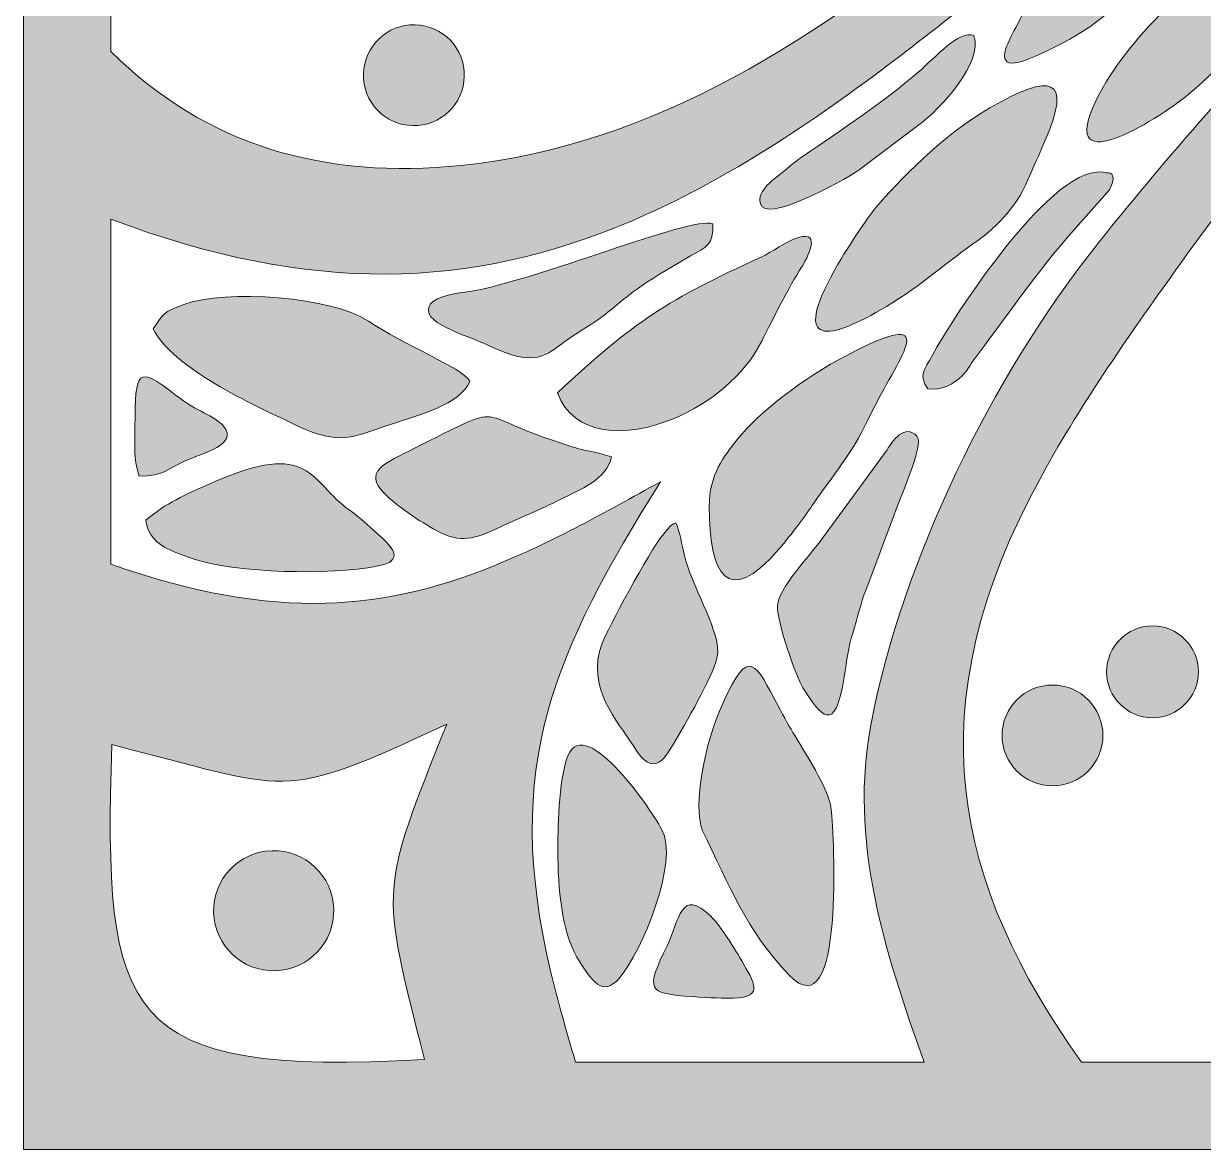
# Model space of a CAD drawing. Header units: inches. Extents: x -238 to 833, y -118 to 959.
# Drawn here: x -237.9 to -3.5, y -118.2 to 105.5 of the extents above; entities that cross this region are included whole.
import ezdxf

# ---------------------------------------------------------------- set-up
doc = ezdxf.new("R2010")
doc.units = ezdxf.units.IN
doc.header["$MEASUREMENT"] = 0
doc.layers.add('图层 1', color=7, linetype='Continuous')

# ---------------------------------------------------------------- blocks, each defined once
blk = doc.blocks.new('block 2')
at = {"layer": '图层 1', "true_color": 0xffffff}
h = blk.add_hatch(color=7, dxfattribs=at)
h.dxf.hatch_style = 2
edge = h.paths.add_edge_path()
edge.add_spline(control_points=[(660.08, -42.03), (660.08, -42.03), (653.3, -30.76), (653.3, -30.76), (650.3, -25.77), (648.43, -22.52), (641.36, -25.44), (637.95, -26.85), (637.53, -30.17), (638.96, -34.49), (640.91, -40.38), (646.3, -48.15), (652.26, -55.47), (659.67, -64.58), (690.49, -94.38), (704.52, -100.83), (704.52, -100.83), (481.15, -100.83), (481.15, -100.83), (495.19, -94.38), (526.02, -64.57), (533.42, -55.47), (539.37, -48.15), (544.77, -40.38), (546.72, -34.49), (548.14, -30.17), (547.72, -26.85), (544.31, -25.44), (537.23, -22.52), (535.37, -25.77), (532.38, -30.76), (532.38, -30.76), (525.6, -42.03), (525.6, -42.03), (510.05, -66.17), (462.04, -94.36), (427.89, -100.83), (427.89, -100.83), (143.85, -100.83), (143.85, -100.83), (140.49, -98), (137.51, -93.76), (134.93, -91.03), (131.31, -87.19), (127.53, -80.21), (125.5, -74.45), (119.68, -57.92), (117.01, -30.05), (110.16, -8.5), (110.16, -8.5), (104.66, 8.79), (104.66, 8.79), (97.19, 27.05), (89.68, 48.01), (80.55, 65.37), (75.18, 75.58), (68.83, 85.87), (61.48, 96.04), (57.72, 101.02), (54.56, 106.44), (49.98, 110.62), (47.22, 113.13), (42.36, 111.55), (41.97, 108.57), (41.43, 104.53), (48.86, 104.34), (52.61, 93.44), (54.43, 88.18), (52.48, 87.14), (51.66, 83.24), (54.43, 78.46), (63.24, 78.79), (67.02, 72.15), (71.78, 63.8), (66.67, 57.37), (68.32, 50.11), (70.63, 49.02), (73.8, 48.18), (76.05, 46.62), (83, 41.81), (86.43, 32.62), (84.28, 24.29), (83.62, 21.75), (80.97, 18.55), (82.65, 15.83), (83.36, 14.67), (87.9, 13.15), (89.56, 11.99), (93.58, 9.18), (97.55, 3.29), (97.79, -1.81), (98.03, -7), (92.23, -15.42), (95.91, -19.03), (99.57, -22.64), (105.57, -22.71), (107.81, -29.24), (112.6, -43.16), (103.47, -49.92), (105.15, -54.48), (107.05, -59.62), (117.62, -63.54), (117.25, -75.42), (117.08, -80.82), (112.94, -87.77), (110.1, -90.44), (105.08, -95.18), (95.93, -96.6), (94.74, -91.09), (93.79, -86.71), (94.56, -85.72), (90.38, -84.06), (87.29, -82.83), (84.29, -83.07), (81.4, -84.37), (72.33, -88.44), (84.2, -95.15), (69.55, -94.71), (64.1, -94.55), (56.93, -90.75), (54.64, -87.5), (43.64, -71.93), (59.36, -63.49), (61.58, -58.41), (58.95, -52.07), (53.9, -52.76), (52.25, -43.39), (51.01, -36.38), (57.84, -28.42), (57.34, -25.92), (56.35, -20.85), (48.69, -22.32), (46.39, -12.41), (44.42, -3.95), (50.76, -0.68), (50.89, 6.79), (47.02, 8.99), (45.9, 9.36), (42.82, 12.82), (37.14, 19.19), (34.94, 21.67), (39.69, 33.27), (41.77, 38.35), (37.46, 38.92), (34.17, 40.45), (30.12, 42.32), (29.75, 44.09), (27.56, 47.98), (24.21, 53.92), (26.18, 53.16), (25.26, 59.92), (24.83, 63.11), (20, 64.48), (17.53, 66.28), (14.84, 68.22), (12.99, 70.56), (10.84, 72.73), (9.23, 71.95), (5.02, 68.5), (4.3, 67.41), (2.1, 64.06), (4.76, 61.92), (6.35, 60.19), (8.23, 58.14), (9.22, 55.99), (11.1, 53.65), (11.1, 53.65), (30.45, 16.33), (30.45, 16.33), (37.27, -7.43), (45.17, -38.69), (40.65, -62.87), (39.99, -66.45), (37.94, -71.04), (35.12, -75.83), (29.33, -85.67), (20.23, -96.36), (13.05, -100.83), (13.05, -100.83), (-27.7, -100.83), (-27.7, -100.83), (-52.83, -65.55), (-61.27, -30.69), (-35.47, 15.95), (-27.39, 30.56), (-17.75, 44.29), (-8.01, 57.86), (10.67, 83.89), (26.11, 101.02), (49.08, 122.91), (74.95, 147.55), (88.9, 161.59), (121.35, 178.56), (126.08, 181.03), (130.96, 183.41), (136.02, 185.17), (176.62, 199.26), (231.34, 189.76), (244.57, 142.78), (244.57, 142.78), (253.61, 172.41), (253.61, 172.41), (253.61, 172.41), (50.17, 379.46), (50.17, 379.46), (50.17, 379.46), (21.26, 367.17), (21.26, 367.17), (79.85, 355.84), (80.3, 293.19), (60.29, 249.38), (55.46, 238.82), (49.49, 228.71), (42.58, 219.39), (19.37, 188.03), (-18.61, 153.99), (-48.35, 128.87), (-79.35, 102.69), (-112.81, 81.21), (-151.04, 77.32), (-177.93, 74.58), (-201.44, 81.03), (-220.6, 99.97), (-220.6, 99.97), (-220.6, 144.9), (-220.6, 144.9), (-215.19, 151.25), (-206.05, 158.35), (-197.57, 163.07), (-192.72, 165.77), (-188.09, 167.69), (-184.49, 168.28), (-160.21, 172.21), (-129.14, 163.57), (-105.55, 156.19), (-105.55, 156.19), (-68.72, 135.94), (-68.72, 135.94), (-66.41, 134.01), (-64.28, 132.98), (-62.28, 131.04), (-60.59, 129.41), (-58.53, 126.7), (-55.11, 128.82), (-54.01, 129.51), (-50.46, 133.64), (-49.64, 135.22), (-51.75, 137.43), (-54.05, 139.33), (-55.93, 142.06), (-57.67, 144.58), (-58.92, 149.44), (-62.1, 149.94), (-68.84, 151.03), (-68.11, 149.04), (-73.98, 152.53), (-77.82, 154.82), (-79.58, 155.22), (-81.36, 159.33), (-82.79, 162.64), (-83.27, 166.97), (-88.4, 165.02), (-100.11, 160.55), (-102.54, 162.81), (-108.77, 168.63), (-112.16, 171.79), (-112.49, 172.92), (-114.6, 176.84), (-122.07, 176.9), (-125.49, 170.63), (-133.91, 172.82), (-143.75, 175.35), (-142.11, 182.96), (-147.15, 184.08), (-149.64, 184.63), (-157.76, 178), (-164.74, 179.41), (-174.07, 181.29), (-173.25, 186.31), (-179.53, 189.1), (-184.65, 187), (-193.47, 171.48), (-208.77, 182.85), (-211.96, 185.21), (-215.6, 192.47), (-215.64, 197.92), (-215.72, 212.58), (-209.3, 200.55), (-205.01, 209.53), (-203.64, 212.39), (-203.31, 215.38), (-204.48, 218.5), (-206.05, 222.71), (-207.04, 221.98), (-211.41, 223.03), (-216.89, 224.34), (-215.25, 233.46), (-210.39, 238.37), (-207.65, 241.15), (-200.61, 245.12), (-195.2, 245.15), (-183.33, 245.24), (-179.65, 234.58), (-174.56, 232.56), (-170.03, 230.76), (-163.06, 239.73), (-149.26, 234.61), (-142.78, 232.21), (-142.87, 226.21), (-139.35, 222.46), (-135.83, 218.7), (-127.27, 224.3), (-122.07, 223.93), (-116.98, 223.58), (-111.19, 219.46), (-108.48, 215.38), (-107.36, 213.69), (-105.95, 209.11), (-104.81, 208.37), (-102.13, 206.63), (-98.86, 209.21), (-96.31, 209.8), (-87.93, 211.76), (-78.83, 208.1), (-74.18, 201.04), (-72.68, 198.77), (-71.91, 195.56), (-70.89, 193.22), (-63.67, 191.41), (-57.1, 196.36), (-48.87, 191.41), (-42.33, 187.47), (-42.87, 178.67), (-38.16, 175.79), (-34.23, 176.51), (-33.15, 178.43), (-27.94, 176.49), (-17.13, 172.48), (-17.12, 165.05), (-13.07, 165.49), (-10.07, 165.81), (-8.39, 170.63), (-10.83, 173.44), (-14.89, 178.12), (-20.24, 181.42), (-25.13, 185.29), (-35.12, 192.88), (-45.25, 199.48), (-55.33, 205.09), (-72.47, 214.64), (-93.24, 222.65), (-111.31, 230.55), (-111.31, 230.55), (-128.47, 236.46), (-128.47, 236.46), (-149.86, 243.83), (-177.65, 247.16), (-194.03, 253.37), (-199.75, 255.54), (-206.63, 259.49), (-210.38, 263.2), (-213.26, 266.05), (-217.89, 269.42), (-220.6, 273.18), (-220.6, 273.18), (-220.6, 479.37), (-220.6, 479.37), (-220.6, 479.37), (-220.6, 479.37), (-220.6, 479.37), (-220.6, 479.37), (-220.6, 554.53), (-220.6, 554.53), (-214.12, 588.68), (-185.93, 636.69), (-161.79, 652.24), (-161.79, 652.24), (-150.52, 659.01), (-150.52, 659.01), (-145.53, 662.01), (-142.27, 663.87), (-145.2, 670.95), (-146.61, 674.36), (-149.93, 674.78), (-154.24, 673.36), (-160.14, 671.41), (-167.91, 666.01), (-175.23, 660.06), (-184.33, 652.65), (-214.15, 621.82), (-220.6, 607.79), (-220.6, 607.79), (-220.6, 831.16), (-220.6, 831.16), (-214.15, 817.12), (-184.33, 786.3), (-175.23, 778.89), (-167.91, 772.94), (-160.14, 767.54), (-154.24, 765.59), (-149.93, 764.16), (-146.61, 764.59), (-145.2, 768), (-142.27, 775.07), (-145.53, 776.93), (-150.52, 779.94), (-150.52, 779.94), (-161.79, 786.71), (-161.79, 786.71), (-185.93, 802.25), (-214.12, 850.27), (-220.6, 884.42), (-220.6, 884.42), (-220.6, 959.17), (-220.6, 959.17), (-220.6, 959.17), (-237.94, 959.17), (-237.94, 959.17), (-237.94, 959.17), (-237.94, 957.37), (-237.94, 957.37), (-237.94, 957.37), (-237.94, 957.37), (-237.94, 957.37), (-237.94, 957.37), (-237.94, -109.51), (-237.94, -109.51), (-237.94, -109.51), (-237.94, -118.19), (-237.94, -118.19), (-237.94, -118.19), (-229.27, -118.18), (-229.27, -118.18), (-229.27, -118.18), (832.94, -118.18), (832.94, -118.18), (832.94, -118.18), (832.94, -100.83), (832.94, -100.83), (832.94, -100.83), (757.78, -100.83), (757.78, -100.83), (723.63, -94.36), (675.62, -66.17), (660.08, -42.03)], knot_values=[0, 0, 0, 0, 1, 1, 1, 2, 2, 2, 3, 3, 3, 4, 4, 4, 5, 5, 5, 6, 6, 6, 7, 7, 7, 8, 8, 8, 9, 9, 9, 10, 10, 10, 11, 11, 11, 12, 12, 12, 13, 13, 13, 14, 14, 14, 15, 15, 15, 16, 16, 16, 17, 17, 17, 18, 18, 18, 19, 19, 19, 20, 20, 20, 21, 21, 21, 22, 22, 22, 23, 23, 23, 24, 24, 24, 25, 25, 25, 26, 26, 26, 27, 27, 27, 28, 28, 28, 29, 29, 29, 30, 30, 30, 31, 31, 31, 32, 32, 32, 33, 33, 33, 34, 34, 34, 35, 35, 35, 36, 36, 36, 37, 37, 37, 38, 38, 38, 39, 39, 39, 40, 40, 40, 41, 41, 41, 42, 42, 42, 43, 43, 43, 44, 44, 44, 45, 45, 45, 46, 46, 46, 47, 47, 47, 48, 48, 48, 49, 49, 49, 50, 50, 50, 51, 51, 51, 52, 52, 52, 53, 53, 53, 54, 54, 54, 55, 55, 55, 56, 56, 56, 57, 57, 57, 58, 58, 58, 59, 59, 59, 60, 60, 60, 61, 61, 61, 62, 62, 62, 63, 63, 63, 64, 64, 64, 65, 65, 65, 66, 66, 66, 67, 67, 67, 68, 68, 68, 69, 69, 69, 70, 70, 70, 71, 71, 71, 72, 72, 72, 73, 73, 73, 74, 74, 74, 75, 75, 75, 76, 76, 76, 77, 77, 77, 78, 78, 78, 79, 79, 79, 80, 80, 80, 81, 81, 81, 82, 82, 82, 83, 83, 83, 84, 84, 84, 85, 85, 85, 86, 86, 86, 87, 87, 87, 88, 88, 88, 89, 89, 89, 90, 90, 90, 91, 91, 91, 92, 92, 92, 93, 93, 93, 94, 94, 94, 95, 95, 95, 96, 96, 96, 97, 97, 97, 98, 98, 98, 99, 99, 99, 100, 100, 100, 101, 101, 101, 102, 102, 102, 103, 103, 103, 104, 104, 104, 105, 105, 105, 106, 106, 106, 107, 107, 107, 108, 108, 108, 109, 109, 109, 110, 110, 110, 111, 111, 111, 112, 112, 112, 113, 113, 113, 114, 114, 114, 115, 115, 115, 116, 116, 116, 117, 117, 117, 118, 118, 118, 119, 119, 119, 120, 120, 120, 121, 121, 121, 122, 122, 122, 123, 123, 123, 124, 124, 124, 125, 125, 125, 126, 126, 126, 127, 127, 127, 128, 128, 128, 129, 129, 129, 130, 130, 130, 131, 131, 131, 132, 132, 132, 133, 133, 133, 134, 134, 134, 135, 135, 135, 136, 136, 136, 137, 137, 137, 138, 138, 138, 139, 139, 139, 140, 140, 140, 141, 141, 141, 142, 142, 142, 143, 143, 143, 144, 144, 144, 145, 145, 145, 146, 146, 146, 147, 147, 147, 148, 148, 148, 148], degree=3, periodic=1)
edge = h.paths.add_edge_path()
edge.add_spline(control_points=[(-158.26, -100.33), (-218.91, -103.66), (-222.02, -92.2), (-220.43, -37.76), (-184.78, -46.66), (-187.58, -49.55), (-153.84, -33.68), (-167.17, -67.26), (-167.15, -65.38), (-158.26, -100.33)], knot_values=[0, 0, 0, 0, 1, 1, 1, 2, 2, 2, 3, 3, 3, 3], degree=3, periodic=1)
edge = h.paths.add_edge_path()
edge.add_spline(control_points=[(-128.26, -100.83), (-130.14, -94.39), (-131.8, -88.57), (-133.13, -83.01), (-143.03, -41.74), (-132.31, -19.2), (-111.37, 14.49), (-122.64, 8.15), (-132.73, 2.67), (-142.6, -1.46), (-165.76, -11.18), (-187.66, -13.46), (-220.59, -1.91), (-220.59, -1.91), (-220.59, 66.68), (-220.59, 66.68), (-180.81, 51.56), (-148.89, 52.84), (-117.46, 66.15), (-101.07, 73.09), (-84.82, 83.3), (-67.64, 96.16), (-54.21, 106.22), (-41.1, 116.74), (-28.61, 127.96), (1.87, 155.32), (37.36, 186.9), (59.55, 221.55), (81.53, 255.87), (86.58, 283.71), (80.15, 324.17), (80.15, 324.17), (196.5, 200.95), (196.5, 200.95), (155.96, 200.95), (138.93, 204.2), (102.6, 182.77), (95.26, 178.46), (88.17, 173.7), (81.23, 168.79), (55.59, 150.66), (24.3, 117.95), (2.86, 93.98), (-6.73, 83.28), (-16.09, 72.37), (-25, 61.11), (-45.54, 35.18), (-63.2, -0.98), (-69.45, -33.2), (-74.03, -56.84), (-66.78, -79.01), (-58.96, -100.83), (-58.96, -100.83), (-128.26, -100.83), (-128.26, -100.83)], knot_values=[0, 0, 0, 0, 1, 1, 1, 2, 2, 2, 3, 3, 3, 4, 4, 4, 5, 5, 5, 6, 6, 6, 7, 7, 7, 8, 8, 8, 9, 9, 9, 10, 10, 10, 11, 11, 11, 12, 12, 12, 13, 13, 13, 14, 14, 14, 15, 15, 15, 16, 16, 16, 17, 17, 17, 18, 18, 18, 18], degree=3, periodic=1)
h = blk.add_hatch(color=7, dxfattribs=at)
h.dxf.hatch_style = 2
edge = h.paths.add_edge_path()
edge.add_spline(control_points=[(-25.83, 105.02), (-19.26, 110.21), (-17.94, 110.45), (-11.85, 116.51), (-5.28, 123.05), (-1.79, 132.17), (2.22, 140.36), (2.87, 141.68), (3.39, 142.84), (3.8, 143.83), (8.94, 156.51), (-3.83, 145.44), (-9.41, 140.14), (-22.07, 129.46), (-32.15, 121.87), (-39.62, 106.94), (-41.59, 103), (-43.97, 99.42), (-42.53, 97.95), (-40.66, 96.07), (-27.44, 103.75), (-25.83, 105.02)], knot_values=[0, 0, 0, 0, 1, 1, 1, 2, 2, 2, 3, 3, 3, 4, 4, 4, 5, 5, 5, 6, 6, 6, 7, 7, 7, 7], degree=3, periodic=1)
h = blk.add_hatch(color=7, dxfattribs=at)
h.dxf.hatch_style = 2
edge = h.paths.add_edge_path()
edge.add_spline(control_points=[(10.05, 124.4), (-3.92, 116.78), (-18.1, 102.87), (-23.98, 91.83), (-34.04, 72.95), (-12.73, 86.27), (-6.46, 91.42), (1.6, 98.05), (7.71, 106.76), (14.59, 114.99), (28.62, 128.85), (30.92, 135.79), (10.05, 124.4)], knot_values=[0, 0, 0, 0, 1, 1, 1, 2, 2, 2, 3, 3, 3, 4, 4, 4, 4], degree=3, periodic=1)
h = blk.add_hatch(color=7, dxfattribs=at)
h.dxf.hatch_style = 2
edge = h.paths.add_edge_path()
edge.add_spline(control_points=[(-170.4, 95.5), (-170.52, 89.96), (-166.14, 85.37), (-160.6, 85.24), (-155.06, 85.12), (-150.47, 89.51), (-150.35, 95.05), (-150.23, 100.58), (-154.61, 105.16), (-160.15, 105.29), (-165.68, 105.42), (-170.27, 101.03), (-170.4, 95.5)], knot_values=[0, 0, 0, 0, 1, 1, 1, 2, 2, 2, 3, 3, 3, 4, 4, 4, 4], degree=3, periodic=1)
h = blk.add_hatch(color=7, dxfattribs=at)
h.dxf.hatch_style = 2
edge = h.paths.add_edge_path()
edge.add_spline(control_points=[(-71.33, 76.87), (-71.33, 76.87), (-60, 85.38), (-60, 85.38), (-55.73, 88.55), (-47.12, 97.86), (-49.08, 103.15), (-52.13, 104.21), (-56.48, 99.01), (-60.22, 95.79), (-66.78, 90.12), (-75.67, 84.24), (-82.81, 79.29), (-84.66, 78.15), (-86.67, 76.24), (-88.23, 75.08), (-89.39, 74.22), (-92.91, 71.3), (-91.15, 69.14), (-88.93, 66.43), (-73.46, 75.15), (-71.33, 76.87)], knot_values=[0, 0, 0, 0, 1, 1, 1, 2, 2, 2, 3, 3, 3, 4, 4, 4, 5, 5, 5, 6, 6, 6, 7, 7, 7, 7], degree=3, periodic=1)
h = blk.add_hatch(color=7, dxfattribs=at)
h.dxf.hatch_style = 2
edge = h.paths.add_edge_path()
edge.add_spline(control_points=[(-68.54, 68.99), (-69.45, 67.91), (-73.58, 62.21), (-76.76, 56.52), (-85.42, 41.06), (-77.99, 42.42), (-66.46, 49.31), (-59.52, 53.46), (-53.08, 59.15), (-49.33, 61.68), (-45.16, 64.5), (-40.77, 68.7), (-38.35, 74.45), (-37.33, 76.88), (-36.18, 79.38), (-35.08, 81.87), (-29.32, 94.97), (-33.68, 95.85), (-45.94, 88.77), (-55.12, 83.48), (-64.47, 73.83), (-68.54, 68.99)], knot_values=[0, 0, 0, 0, 1, 1, 1, 2, 2, 2, 3, 3, 3, 4, 4, 4, 5, 5, 5, 6, 6, 6, 7, 7, 7, 7], degree=3, periodic=1)
h = blk.add_hatch(color=7, dxfattribs=at)
h.dxf.hatch_style = 2
edge = h.paths.add_edge_path()
edge.add_spline(control_points=[(-22.7, 75.85), (-32.96, 78.93), (-53.57, 46.5), (-57.32, 39.64), (-58.98, 36.62), (-60.07, 35.69), (-58.24, 32.91), (-55.48, 32.58), (-53.02, 33.93), (-51.46, 35.48), (-50.27, 36.67), (-50.19, 37.06), (-49.3, 38.41), (-42.91, 46.87), (-36.34, 56.48), (-29.33, 64.33), (-29.33, 64.33), (-22.15, 72.51), (-22.15, 72.51), (-20.2, 76.22), (-22.7, 75.85), (-22.7, 75.85)], knot_values=[0, 0, 0, 0, 1, 1, 1, 2, 2, 2, 3, 3, 3, 4, 4, 4, 5, 5, 5, 6, 6, 6, 7, 7, 7, 7], degree=3, periodic=1)
h = blk.add_hatch(color=7, dxfattribs=at)
h.dxf.hatch_style = 2
edge = h.paths.add_edge_path()
edge.add_spline(control_points=[(-145.41, 41.5), (-136.1, 37.09), (-134.01, 39.65), (-130.32, 42.4), (-128.52, 43.74), (-125.79, 45.25), (-123.81, 46.66), (-119.65, 49.6), (-118.53, 51.43), (-111.75, 55.57), (-111.75, 55.57), (-105.39, 59.39), (-105.39, 59.39), (-102.26, 61.07), (-100.75, 61.59), (-100.99, 65.75), (-105.24, 67.31), (-136.7, 54.21), (-149.35, 52.29), (-151.46, 51.97), (-155.95, 51.46), (-157.07, 49.8), (-159.56, 46.11), (-150.22, 43.79), (-145.41, 41.5)], knot_values=[0, 0, 0, 0, 1, 1, 1, 2, 2, 2, 3, 3, 3, 4, 4, 4, 5, 5, 5, 6, 6, 6, 7, 7, 7, 8, 8, 8, 8], degree=3, periodic=1)
h = blk.add_hatch(color=7, dxfattribs=at)
h.dxf.hatch_style = 2
edge = h.paths.add_edge_path()
edge.add_spline(control_points=[(-91.24, 42.4), (-88.95, 46.94), (-85.85, 53.21), (-83.31, 57.13), (-82.29, 58.72), (-79.19, 64.46), (-83.94, 63), (-86.51, 62.22), (-89.11, 60.15), (-91.49, 59.07), (-109.81, 50.68), (-116.45, 46.5), (-131.86, 32.13), (-128.68, 23.59), (-118.37, 22.99), (-108.66, 27.06), (-101.49, 30.06), (-94.64, 35.61), (-91.24, 42.4)], knot_values=[0, 0, 0, 0, 1, 1, 1, 2, 2, 2, 3, 3, 3, 4, 4, 4, 5, 5, 5, 6, 6, 6, 6], degree=3, periodic=1)
h = blk.add_hatch(color=7, dxfattribs=at)
h.dxf.hatch_style = 2
edge = h.paths.add_edge_path()
edge.add_spline(control_points=[(-183.43, 25.55), (-175.17, 21.64), (-172.69, 23.31), (-164.84, 25.94), (-159.4, 27.76), (-151.23, 29.67), (-149.23, 34.49), (-150.93, 37.16), (-162.48, 41.71), (-169.41, 46.41), (-176.52, 51.23), (-197.76, 52.77), (-206.12, 49.69), (-210.34, 48.13), (-210.02, 48.01), (-212.2, 44.86), (-208.22, 37.04), (-192.96, 30.06), (-183.43, 25.55)], knot_values=[0, 0, 0, 0, 1, 1, 1, 2, 2, 2, 3, 3, 3, 4, 4, 4, 5, 5, 5, 6, 6, 6, 6], degree=3, periodic=1)
h = blk.add_hatch(color=7, dxfattribs=at)
h.dxf.hatch_style = 2
edge = h.paths.add_edge_path()
edge.add_spline(control_points=[(-74.36, 39.59), (-82.9, 35.13), (-91.78, 28.29), (-96.08, 22.91), (-98.73, 19.59), (-101.68, 15.93), (-101.68, 9.56), (-101.68, -3.6), (-98.18, -11.02), (-87.85, 1.05), (-85.16, 4.2), (-82.71, 7.59), (-81.22, 9.74), (-75.24, 18.37), (-73.73, 19.26), (-68.93, 29.14), (-63.92, 39.46), (-54.91, 49.72), (-74.36, 39.59)], knot_values=[0, 0, 0, 0, 1, 1, 1, 2, 2, 2, 3, 3, 3, 4, 4, 4, 5, 5, 5, 6, 6, 6, 6], degree=3, periodic=1)
h = blk.add_hatch(color=7, dxfattribs=at)
h.dxf.hatch_style = 2
edge = h.paths.add_edge_path()
edge.add_spline(control_points=[(-202.44, 19.96), (-196.22, 22.25), (-195.47, 24.88), (-202.1, 28.2), (-203.6, 28.93), (-205.49, 29.96), (-207.8, 31.78), (-215.35, 37.72), (-215.8, 36.66), (-215.8, 25.42), (-215.8, 20.82), (-216.16, 19.69), (-215, 15.62), (-210.09, 15.62), (-209.53, 16.96), (-206.11, 18.48), (-204.88, 19.03), (-203.67, 19.52), (-202.44, 19.96)], knot_values=[0, 0, 0, 0, 1, 1, 1, 2, 2, 2, 3, 3, 3, 4, 4, 4, 5, 5, 5, 6, 6, 6, 6], degree=3, periodic=1)
h = blk.add_hatch(color=7, dxfattribs=at)
h.dxf.hatch_style = 2
edge = h.paths.add_edge_path()
edge.add_spline(control_points=[(-160.11, 21.2), (-166.42, 18.04), (-170.44, 16.56), (-166.24, 12.16), (-163.94, 9.75), (-158.87, 6.41), (-156.01, 4.83), (-151.08, 2.08), (-148.21, 3.15), (-143.23, 5.48), (-139.2, 7.36), (-135.27, 8.93), (-131.19, 10.99), (-127.56, 12.81), (-121.92, 14.98), (-121.11, 19.46), (-129.31, 21.74), (-123.88, 19.6), (-134.66, 23.37), (-148.09, 28.05), (-142.39, 30.08), (-160.11, 21.2)], knot_values=[0, 0, 0, 0, 1, 1, 1, 2, 2, 2, 3, 3, 3, 4, 4, 4, 5, 5, 5, 6, 6, 6, 7, 7, 7, 7], degree=3, periodic=1)
h = blk.add_hatch(color=7, dxfattribs=at)
h.dxf.hatch_style = 2
edge = h.paths.add_edge_path()
edge.add_spline(control_points=[(-64.86, 8.13), (-64.13, 10.3), (-58.87, 21.89), (-60.34, 23.49), (-62.8, 26.18), (-65.38, 22.56), (-66.28, 20.85), (-66.28, 20.85), (-79.15, 3.24), (-79.15, 3.24), (-81.57, -0.07), (-88.12, -6.9), (-88.14, -10.24), (-88.16, -13.55), (-84.38, -24.41), (-83.07, -26.44), (-79.46, -32.07), (-76.71, -35.97), (-74.84, -24.37), (-74.25, -20.73), (-74.15, -18.68), (-73.09, -15.41), (-72.27, -12.87), (-71.54, -9.42), (-70.57, -7.14), (-70.57, -7.14), (-64.86, 8.13), (-64.86, 8.13)], knot_values=[0, 0, 0, 0, 1, 1, 1, 2, 2, 2, 3, 3, 3, 4, 4, 4, 5, 5, 5, 6, 6, 6, 7, 7, 7, 8, 8, 8, 9, 9, 9, 9], degree=3, periodic=1)
h = blk.add_hatch(color=7, dxfattribs=at)
h.dxf.hatch_style = 2
edge = h.paths.add_edge_path()
edge.add_spline(control_points=[(-167.52, 4.09), (-169.75, 6.01), (-170.69, 7.09), (-173.05, 8.75), (-181.33, 14.56), (-180.52, 23.13), (-200.64, 14.18), (-206.02, 11.78), (-209.59, 10.32), (-213.64, 6.82), (-212.99, 2.41), (-209.84, 1.29), (-205.89, -0.27), (-197.8, -3.47), (-180.46, -4.14), (-169.52, -2.61), (-163.32, -1.75), (-162.56, -0.18), (-167.52, 4.09)], knot_values=[0, 0, 0, 0, 1, 1, 1, 2, 2, 2, 3, 3, 3, 4, 4, 4, 5, 5, 5, 6, 6, 6, 6], degree=3, periodic=1)
h = blk.add_hatch(color=7, dxfattribs=at)
h.dxf.hatch_style = 2
edge = h.paths.add_edge_path()
edge.add_spline(control_points=[(-107.92, -36.15), (-104.53, -30.37), (-99.95, -22.04), (-99.95, -19.32), (-99.95, -14.43), (-105.29, -5.84), (-106.6, -0.16), (-107.12, 2.11), (-107.5, 4.31), (-108.28, 6.33), (-109.74, 5.62), (-109.3, 5.75), (-110.97, 3.81), (-113.5, 0.86), (-122, -15.07), (-122.96, -17.6), (-126.34, -26.55), (-119.8, -33.05), (-116.75, -38.03), (-112.52, -44.91), (-110.4, -40.38), (-107.92, -36.15)], knot_values=[0, 0, 0, 0, 1, 1, 1, 2, 2, 2, 3, 3, 3, 4, 4, 4, 5, 5, 5, 6, 6, 6, 7, 7, 7, 7], degree=3, periodic=1)
h = blk.add_hatch(color=7, dxfattribs=at)
h.dxf.hatch_style = 2
edge = h.paths.add_edge_path()
edge.add_spline(control_points=[(-22.7, -23.29), (-22.7, -28.32), (-18.6, -32.42), (-13.58, -32.42), (-8.55, -32.42), (-4.45, -28.32), (-4.45, -23.29), (-4.45, -18.27), (-8.55, -14.17), (-13.58, -14.17), (-18.6, -14.17), (-22.7, -18.27), (-22.7, -23.29)], knot_values=[0, 0, 0, 0, 1, 1, 1, 2, 2, 2, 3, 3, 3, 4, 4, 4, 4], degree=3, periodic=1)
h = blk.add_hatch(color=7, dxfattribs=at)
h.dxf.hatch_style = 2
edge = h.paths.add_edge_path()
edge.add_spline(control_points=[(-84.67, -35.97), (-85.63, -34.42), (-86.78, -32.27), (-87.96, -30.07), (-92.45, -21.73), (-93.73, -17.79), (-99, -29.57), (-102.6, -37.64), (-105, -49.65), (-103, -54.87), (-97.62, -65.83), (-94.36, -74.64), (-85.79, -83.55), (-74.7, -95.05), (-76.91, -55.64), (-77.42, -50.66), (-77.67, -48.21), (-79.12, -44.92), (-84.67, -35.97)], knot_values=[0, 0, 0, 0, 1, 1, 1, 2, 2, 2, 3, 3, 3, 4, 4, 4, 5, 5, 5, 6, 6, 6, 6], degree=3, periodic=1)
h = blk.add_hatch(color=7, dxfattribs=at)
h.dxf.hatch_style = 2
edge = h.paths.add_edge_path()
edge.add_spline(control_points=[(-43.48, -35.94), (-43.48, -41.46), (-38.98, -45.96), (-33.45, -45.96), (-27.93, -45.96), (-23.43, -41.46), (-23.43, -35.94), (-23.43, -30.42), (-27.93, -25.91), (-33.45, -25.91), (-38.98, -25.91), (-43.48, -30.42), (-43.48, -35.94)], knot_values=[0, 0, 0, 0, 1, 1, 1, 2, 2, 2, 3, 3, 3, 4, 4, 4, 4], degree=3, periodic=1)
h = blk.add_hatch(color=7, dxfattribs=at)
h.dxf.hatch_style = 2
edge = h.paths.add_edge_path()
edge.add_spline(control_points=[(-111.14, -54.53), (-113.57, -50.15), (-127.05, -30.5), (-130.09, -40.84), (-131.83, -46.78), (-131.77, -56.29), (-131.74, -60.14), (-131.69, -68), (-130.59, -76.05), (-127.4, -80.93), (-125.2, -84.3), (-122.93, -88.26), (-119.42, -84.04), (-115.15, -78.91), (-107.53, -61.03), (-111.14, -54.53)], knot_values=[0, 0, 0, 0, 1, 1, 1, 2, 2, 2, 3, 3, 3, 4, 4, 4, 5, 5, 5, 5], degree=3, periodic=1)
h = blk.add_hatch(color=7, dxfattribs=at)
h.dxf.hatch_style = 2
edge = h.paths.add_edge_path()
edge.add_spline(control_points=[(-188.57, -58.83), (-195.16, -59.02), (-200.35, -64.52), (-200.17, -71.1), (-199.98, -77.7), (-194.48, -82.89), (-187.89, -82.7), (-181.3, -82.51), (-176.11, -77.01), (-176.29, -70.42), (-176.48, -63.83), (-181.98, -58.64), (-188.57, -58.83)], knot_values=[0, 0, 0, 0, 1, 1, 1, 2, 2, 2, 3, 3, 3, 4, 4, 4, 4], degree=3, periodic=1)
h = blk.add_hatch(color=7, dxfattribs=at)
h.dxf.hatch_style = 2
edge = h.paths.add_edge_path()
edge.add_spline(control_points=[(-101.32, -71.88), (-107.42, -66.02), (-107.62, -72.68), (-109.99, -77.61), (-114.32, -86.62), (-114.15, -87.19), (-104.94, -87.84), (-101.73, -88.07), (-98.37, -88.2), (-96.87, -88.15), (-90.57, -87.92), (-92.86, -84.88), (-95.14, -80.85), (-97.2, -77.25), (-100.03, -73.13), (-101.32, -71.88)], knot_values=[0, 0, 0, 0, 1, 1, 1, 2, 2, 2, 3, 3, 3, 4, 4, 4, 5, 5, 5, 5], degree=3, periodic=1)
at = {"layer": '图层 1', "lineweight": 0}
for points, knots in [([(660.08, -42.03), (660.08, -42.03), (653.3, -30.76), (653.3, -30.76), (650.3, -25.77), (648.43, -22.52), (641.36, -25.44), (637.95, -26.85), (637.53, -30.17), (638.96, -34.49), (640.91, -40.38), (646.3, -48.15), (652.26, -55.47), (659.67, -64.58), (690.49, -94.38), (704.52, -100.83), (704.52, -100.83), (481.15, -100.83), (481.15, -100.83), (495.19, -94.38), (526.02, -64.57), (533.42, -55.47), (539.37, -48.15), (544.77, -40.38), (546.72, -34.49), (548.14, -30.17), (547.72, -26.85), (544.31, -25.44), (537.23, -22.52), (535.37, -25.77), (532.38, -30.76), (532.38, -30.76), (525.6, -42.03), (525.6, -42.03), (510.05, -66.17), (462.04, -94.36), (427.89, -100.83), (427.89, -100.83), (143.85, -100.83), (143.85, -100.83), (140.49, -98), (137.51, -93.76), (134.93, -91.03), (131.31, -87.19), (127.53, -80.21), (125.5, -74.45), (119.68, -57.92), (117.01, -30.05), (110.16, -8.5), (110.16, -8.5), (104.66, 8.79), (104.66, 8.79), (97.19, 27.05), (89.68, 48.01), (80.55, 65.37), (75.18, 75.58), (68.83, 85.87), (61.48, 96.04), (57.72, 101.02), (54.56, 106.44), (49.98, 110.62), (47.22, 113.13), (42.36, 111.55), (41.97, 108.57), (41.43, 104.53), (48.86, 104.34), (52.61, 93.44), (54.43, 88.18), (52.48, 87.14), (51.66, 83.24), (54.43, 78.46), (63.24, 78.79), (67.02, 72.15), (71.78, 63.8), (66.67, 57.37), (68.32, 50.11), (70.63, 49.02), (73.8, 48.18), (76.05, 46.62), (83, 41.81), (86.43, 32.62), (84.28, 24.29), (83.62, 21.75), (80.97, 18.55), (82.65, 15.83), (83.36, 14.67), (87.9, 13.15), (89.56, 11.99), (93.58, 9.18), (97.55, 3.29), (97.79, -1.81), (98.03, -7), (92.23, -15.42), (95.91, -19.03), (99.57, -22.64), (105.57, -22.71), (107.81, -29.24), (112.6, -43.16), (103.47, -49.92), (105.15, -54.48), (107.05, -59.62), (117.62, -63.54), (117.25, -75.42), (117.08, -80.82), (112.94, -87.77), (110.1, -90.44), (105.08, -95.18), (95.93, -96.6), (94.74, -91.09), (93.79, -86.71), (94.56, -85.72), (90.38, -84.06), (87.29, -82.83), (84.29, -83.07), (81.4, -84.37), (72.33, -88.44), (84.2, -95.15), (69.55, -94.71), (64.1, -94.55), (56.93, -90.75), (54.64, -87.5), (43.64, -71.93), (59.36, -63.49), (61.58, -58.41), (58.95, -52.07), (53.9, -52.76), (52.25, -43.39), (51.01, -36.38), (57.84, -28.42), (57.34, -25.92), (56.35, -20.85), (48.69, -22.32), (46.39, -12.41), (44.42, -3.95), (50.76, -0.68), (50.89, 6.79), (47.02, 8.99), (45.9, 9.36), (42.82, 12.82), (37.14, 19.19), (34.94, 21.67), (39.69, 33.27), (41.77, 38.35), (37.46, 38.92), (34.17, 40.45), (30.12, 42.32), (29.75, 44.09), (27.56, 47.98), (24.21, 53.92), (26.18, 53.16), (25.26, 59.92), (24.83, 63.11), (20, 64.48), (17.53, 66.28), (14.84, 68.22), (12.99, 70.56), (10.84, 72.73), (9.23, 71.95), (5.02, 68.5), (4.3, 67.41), (2.1, 64.06), (4.76, 61.92), (6.35, 60.19), (8.23, 58.14), (9.22, 55.99), (11.1, 53.65), (11.1, 53.65), (30.45, 16.33), (30.45, 16.33), (37.27, -7.43), (45.17, -38.69), (40.65, -62.87), (39.99, -66.45), (37.94, -71.04), (35.12, -75.83), (29.33, -85.67), (20.23, -96.36), (13.05, -100.83), (13.05, -100.83), (-27.7, -100.83), (-27.7, -100.83), (-52.83, -65.55), (-61.27, -30.69), (-35.47, 15.95), (-27.39, 30.56), (-17.75, 44.29), (-8.01, 57.86), (10.67, 83.89), (26.11, 101.02), (49.08, 122.91), (74.95, 147.55), (88.9, 161.59), (121.35, 178.56), (126.08, 181.03), (130.96, 183.41), (136.02, 185.17), (176.62, 199.26), (231.34, 189.76), (244.57, 142.78), (244.57, 142.78), (253.61, 172.41), (253.61, 172.41), (253.61, 172.41), (50.17, 379.46), (50.17, 379.46), (50.17, 379.46), (21.26, 367.17), (21.26, 367.17), (79.85, 355.84), (80.3, 293.19), (60.29, 249.38), (55.46, 238.82), (49.49, 228.71), (42.58, 219.39), (19.37, 188.03), (-18.61, 153.99), (-48.35, 128.87), (-79.35, 102.69), (-112.81, 81.21), (-151.04, 77.32), (-177.93, 74.58), (-201.44, 81.03), (-220.6, 99.97), (-220.6, 99.97), (-220.6, 144.9), (-220.6, 144.9), (-215.19, 151.25), (-206.05, 158.35), (-197.57, 163.07), (-192.72, 165.77), (-188.09, 167.69), (-184.49, 168.28), (-160.21, 172.21), (-129.14, 163.57), (-105.55, 156.19), (-105.55, 156.19), (-68.72, 135.94), (-68.72, 135.94), (-66.41, 134.01), (-64.28, 132.98), (-62.28, 131.04), (-60.59, 129.41), (-58.53, 126.7), (-55.11, 128.82), (-54.01, 129.51), (-50.46, 133.64), (-49.64, 135.22), (-51.75, 137.43), (-54.05, 139.33), (-55.93, 142.06), (-57.67, 144.58), (-58.92, 149.44), (-62.1, 149.94), (-68.84, 151.03), (-68.11, 149.04), (-73.98, 152.53), (-77.82, 154.82), (-79.58, 155.22), (-81.36, 159.33), (-82.79, 162.64), (-83.27, 166.97), (-88.4, 165.02), (-100.11, 160.55), (-102.54, 162.81), (-108.77, 168.63), (-112.16, 171.79), (-112.49, 172.92), (-114.6, 176.84), (-122.07, 176.9), (-125.49, 170.63), (-133.91, 172.82), (-143.75, 175.35), (-142.11, 182.96), (-147.15, 184.08), (-149.64, 184.63), (-157.76, 178), (-164.74, 179.41), (-174.07, 181.29), (-173.25, 186.31), (-179.53, 189.1), (-184.65, 187), (-193.47, 171.48), (-208.77, 182.85), (-211.96, 185.21), (-215.6, 192.47), (-215.64, 197.92), (-215.72, 212.58), (-209.3, 200.55), (-205.01, 209.53), (-203.64, 212.39), (-203.31, 215.38), (-204.48, 218.5), (-206.05, 222.71), (-207.04, 221.98), (-211.41, 223.03), (-216.89, 224.34), (-215.25, 233.46), (-210.39, 238.37), (-207.65, 241.15), (-200.61, 245.12), (-195.2, 245.15), (-183.33, 245.24), (-179.65, 234.58), (-174.56, 232.56), (-170.03, 230.76), (-163.06, 239.73), (-149.26, 234.61), (-142.78, 232.21), (-142.87, 226.21), (-139.35, 222.46), (-135.83, 218.7), (-127.27, 224.3), (-122.07, 223.93), (-116.98, 223.58), (-111.19, 219.46), (-108.48, 215.38), (-107.36, 213.69), (-105.95, 209.11), (-104.81, 208.37), (-102.13, 206.63), (-98.86, 209.21), (-96.31, 209.8), (-87.93, 211.76), (-78.83, 208.1), (-74.18, 201.04), (-72.68, 198.77), (-71.91, 195.56), (-70.89, 193.22), (-63.67, 191.41), (-57.1, 196.36), (-48.87, 191.41), (-42.33, 187.47), (-42.87, 178.67), (-38.16, 175.79), (-34.23, 176.51), (-33.15, 178.43), (-27.94, 176.49), (-17.13, 172.48), (-17.12, 165.05), (-13.07, 165.49), (-10.07, 165.81), (-8.39, 170.63), (-10.83, 173.44), (-14.89, 178.12), (-20.24, 181.42), (-25.13, 185.29), (-35.12, 192.88), (-45.25, 199.48), (-55.33, 205.09), (-72.47, 214.64), (-93.24, 222.65), (-111.31, 230.55), (-111.31, 230.55), (-128.47, 236.46), (-128.47, 236.46), (-149.86, 243.83), (-177.65, 247.16), (-194.03, 253.37), (-199.75, 255.54), (-206.63, 259.49), (-210.38, 263.2), (-213.26, 266.05), (-217.89, 269.42), (-220.6, 273.18), (-220.6, 273.18), (-220.6, 479.37), (-220.6, 479.37), (-220.6, 479.37), (-220.6, 479.37), (-220.6, 479.37), (-220.6, 479.37), (-220.6, 554.53), (-220.6, 554.53), (-214.12, 588.68), (-185.93, 636.69), (-161.79, 652.24), (-161.79, 652.24), (-150.52, 659.01), (-150.52, 659.01), (-145.53, 662.01), (-142.27, 663.87), (-145.2, 670.95), (-146.61, 674.36), (-149.93, 674.78), (-154.24, 673.36), (-160.14, 671.41), (-167.91, 666.01), (-175.23, 660.06), (-184.33, 652.65), (-214.15, 621.82), (-220.6, 607.79), (-220.6, 607.79), (-220.6, 831.16), (-220.6, 831.16), (-214.15, 817.12), (-184.33, 786.3), (-175.23, 778.89), (-167.91, 772.94), (-160.14, 767.54), (-154.24, 765.59), (-149.93, 764.16), (-146.61, 764.59), (-145.2, 768), (-142.27, 775.07), (-145.53, 776.93), (-150.52, 779.94), (-150.52, 779.94), (-161.79, 786.71), (-161.79, 786.71), (-185.93, 802.25), (-214.12, 850.27), (-220.6, 884.42), (-220.6, 884.42), (-220.6, 959.17), (-220.6, 959.17), (-220.6, 959.17), (-237.94, 959.17), (-237.94, 959.17), (-237.94, 959.17), (-237.94, 957.37), (-237.94, 957.37), (-237.94, 957.37), (-237.94, 957.37), (-237.94, 957.37), (-237.94, 957.37), (-237.94, -109.51), (-237.94, -109.51), (-237.94, -109.51), (-237.94, -118.19), (-237.94, -118.19), (-237.94, -118.19), (-229.27, -118.18), (-229.27, -118.18), (-229.27, -118.18), (832.94, -118.18), (832.94, -118.18), (832.94, -118.18), (832.94, -100.83), (832.94, -100.83), (832.94, -100.83), (757.78, -100.83), (757.78, -100.83), (723.63, -94.36), (675.62, -66.17), (660.08, -42.03)], [0, 0, 0, 0, 1, 1, 1, 2, 2, 2, 3, 3, 3, 4, 4, 4, 5, 5, 5, 6, 6, 6, 7, 7, 7, 8, 8, 8, 9, 9, 9, 10, 10, 10, 11, 11, 11, 12, 12, 12, 13, 13, 13, 14, 14, 14, 15, 15, 15, 16, 16, 16, 17, 17, 17, 18, 18, 18, 19, 19, 19, 20, 20, 20, 21, 21, 21, 22, 22, 22, 23, 23, 23, 24, 24, 24, 25, 25, 25, 26, 26, 26, 27, 27, 27, 28, 28, 28, 29, 29, 29, 30, 30, 30, 31, 31, 31, 32, 32, 32, 33, 33, 33, 34, 34, 34, 35, 35, 35, 36, 36, 36, 37, 37, 37, 38, 38, 38, 39, 39, 39, 40, 40, 40, 41, 41, 41, 42, 42, 42, 43, 43, 43, 44, 44, 44, 45, 45, 45, 46, 46, 46, 47, 47, 47, 48, 48, 48, 49, 49, 49, 50, 50, 50, 51, 51, 51, 52, 52, 52, 53, 53, 53, 54, 54, 54, 55, 55, 55, 56, 56, 56, 57, 57, 57, 58, 58, 58, 59, 59, 59, 60, 60, 60, 61, 61, 61, 62, 62, 62, 63, 63, 63, 64, 64, 64, 65, 65, 65, 66, 66, 66, 67, 67, 67, 68, 68, 68, 69, 69, 69, 70, 70, 70, 71, 71, 71, 72, 72, 72, 73, 73, 73, 74, 74, 74, 75, 75, 75, 76, 76, 76, 77, 77, 77, 78, 78, 78, 79, 79, 79, 80, 80, 80, 81, 81, 81, 82, 82, 82, 83, 83, 83, 84, 84, 84, 85, 85, 85, 86, 86, 86, 87, 87, 87, 88, 88, 88, 89, 89, 89, 90, 90, 90, 91, 91, 91, 92, 92, 92, 93, 93, 93, 94, 94, 94, 95, 95, 95, 96, 96, 96, 97, 97, 97, 98, 98, 98, 99, 99, 99, 100, 100, 100, 101, 101, 101, 102, 102, 102, 103, 103, 103, 104, 104, 104, 105, 105, 105, 106, 106, 106, 107, 107, 107, 108, 108, 108, 109, 109, 109, 110, 110, 110, 111, 111, 111, 112, 112, 112, 113, 113, 113, 114, 114, 114, 115, 115, 115, 116, 116, 116, 117, 117, 117, 118, 118, 118, 119, 119, 119, 120, 120, 120, 121, 121, 121, 122, 122, 122, 123, 123, 123, 124, 124, 124, 125, 125, 125, 126, 126, 126, 127, 127, 127, 128, 128, 128, 129, 129, 129, 130, 130, 130, 131, 131, 131, 132, 132, 132, 133, 133, 133, 134, 134, 134, 135, 135, 135, 136, 136, 136, 137, 137, 137, 138, 138, 138, 139, 139, 139, 140, 140, 140, 141, 141, 141, 142, 142, 142, 143, 143, 143, 144, 144, 144, 145, 145, 145, 146, 146, 146, 147, 147, 147, 148, 148, 148, 148]), ([(-128.26, -100.83), (-130.14, -94.39), (-131.8, -88.57), (-133.13, -83.01), (-143.03, -41.74), (-132.31, -19.2), (-111.37, 14.49), (-122.64, 8.15), (-132.73, 2.67), (-142.6, -1.46), (-165.76, -11.18), (-187.66, -13.46), (-220.59, -1.91), (-220.59, -1.91), (-220.59, 66.68), (-220.59, 66.68), (-180.81, 51.56), (-148.89, 52.84), (-117.46, 66.15), (-101.07, 73.09), (-84.82, 83.3), (-67.64, 96.16), (-54.21, 106.22), (-41.1, 116.74), (-28.61, 127.96), (1.87, 155.32), (37.36, 186.9), (59.55, 221.55), (81.53, 255.87), (86.58, 283.71), (80.15, 324.17), (80.15, 324.17), (196.5, 200.95), (196.5, 200.95), (155.96, 200.95), (138.93, 204.2), (102.6, 182.77), (95.26, 178.46), (88.17, 173.7), (81.23, 168.79), (55.59, 150.66), (24.3, 117.95), (2.86, 93.98), (-6.73, 83.28), (-16.09, 72.37), (-25, 61.11), (-45.54, 35.18), (-63.2, -0.98), (-69.45, -33.2), (-74.03, -56.84), (-66.78, -79.01), (-58.96, -100.83), (-58.96, -100.83), (-128.26, -100.83), (-128.26, -100.83)], [0, 0, 0, 0, 1, 1, 1, 2, 2, 2, 3, 3, 3, 4, 4, 4, 5, 5, 5, 6, 6, 6, 7, 7, 7, 8, 8, 8, 9, 9, 9, 10, 10, 10, 11, 11, 11, 12, 12, 12, 13, 13, 13, 14, 14, 14, 15, 15, 15, 16, 16, 16, 17, 17, 17, 18, 18, 18, 18]), ([(-25.83, 105.02), (-19.26, 110.21), (-17.94, 110.45), (-11.85, 116.51), (-5.28, 123.05), (-1.79, 132.17), (2.22, 140.36), (2.87, 141.68), (3.39, 142.84), (3.8, 143.83), (8.94, 156.51), (-3.83, 145.44), (-9.41, 140.14), (-22.07, 129.46), (-32.15, 121.87), (-39.62, 106.94), (-41.59, 103), (-43.97, 99.42), (-42.53, 97.95), (-40.66, 96.07), (-27.44, 103.75), (-25.83, 105.02)], [0, 0, 0, 0, 1, 1, 1, 2, 2, 2, 3, 3, 3, 4, 4, 4, 5, 5, 5, 6, 6, 6, 7, 7, 7, 7]), ([(10.05, 124.4), (-3.92, 116.78), (-18.1, 102.87), (-23.98, 91.83), (-34.04, 72.95), (-12.73, 86.27), (-6.46, 91.42), (1.6, 98.05), (7.71, 106.76), (14.59, 114.99), (28.62, 128.85), (30.92, 135.79), (10.05, 124.4)], [0, 0, 0, 0, 1, 1, 1, 2, 2, 2, 3, 3, 3, 4, 4, 4, 4]), ([(-170.4, 95.5), (-170.52, 89.96), (-166.14, 85.37), (-160.6, 85.24), (-155.06, 85.12), (-150.47, 89.51), (-150.35, 95.05), (-150.23, 100.58), (-154.61, 105.16), (-160.15, 105.29), (-165.68, 105.42), (-170.27, 101.03), (-170.4, 95.5)], [0, 0, 0, 0, 1, 1, 1, 2, 2, 2, 3, 3, 3, 4, 4, 4, 4]), ([(-71.33, 76.87), (-71.33, 76.87), (-60, 85.38), (-60, 85.38), (-55.73, 88.55), (-47.12, 97.86), (-49.08, 103.15), (-52.13, 104.21), (-56.48, 99.01), (-60.22, 95.79), (-66.78, 90.12), (-75.67, 84.24), (-82.81, 79.29), (-84.66, 78.15), (-86.67, 76.24), (-88.23, 75.08), (-89.39, 74.22), (-92.91, 71.3), (-91.15, 69.14), (-88.93, 66.43), (-73.46, 75.15), (-71.33, 76.87)], [0, 0, 0, 0, 1, 1, 1, 2, 2, 2, 3, 3, 3, 4, 4, 4, 5, 5, 5, 6, 6, 6, 7, 7, 7, 7]), ([(-68.54, 68.99), (-69.45, 67.91), (-73.58, 62.21), (-76.76, 56.52), (-85.42, 41.06), (-77.99, 42.42), (-66.46, 49.31), (-59.52, 53.46), (-53.08, 59.15), (-49.33, 61.68), (-45.16, 64.5), (-40.77, 68.7), (-38.35, 74.45), (-37.33, 76.88), (-36.18, 79.38), (-35.08, 81.87), (-29.32, 94.97), (-33.68, 95.85), (-45.94, 88.77), (-55.12, 83.48), (-64.47, 73.83), (-68.54, 68.99)], [0, 0, 0, 0, 1, 1, 1, 2, 2, 2, 3, 3, 3, 4, 4, 4, 5, 5, 5, 6, 6, 6, 7, 7, 7, 7]), ([(-22.7, 75.85), (-32.96, 78.93), (-53.57, 46.5), (-57.32, 39.64), (-58.98, 36.62), (-60.07, 35.69), (-58.24, 32.91), (-55.48, 32.58), (-53.02, 33.93), (-51.46, 35.48), (-50.27, 36.67), (-50.19, 37.06), (-49.3, 38.41), (-42.91, 46.87), (-36.34, 56.48), (-29.33, 64.33), (-29.33, 64.33), (-22.15, 72.51), (-22.15, 72.51), (-20.2, 76.22), (-22.7, 75.85), (-22.7, 75.85)], [0, 0, 0, 0, 1, 1, 1, 2, 2, 2, 3, 3, 3, 4, 4, 4, 5, 5, 5, 6, 6, 6, 7, 7, 7, 7]), ([(-145.41, 41.5), (-136.1, 37.09), (-134.01, 39.65), (-130.32, 42.4), (-128.52, 43.74), (-125.79, 45.25), (-123.81, 46.66), (-119.65, 49.6), (-118.53, 51.43), (-111.75, 55.57), (-111.75, 55.57), (-105.39, 59.39), (-105.39, 59.39), (-102.26, 61.07), (-100.75, 61.59), (-100.99, 65.75), (-105.24, 67.31), (-136.7, 54.21), (-149.35, 52.29), (-151.46, 51.97), (-155.95, 51.46), (-157.07, 49.8), (-159.56, 46.11), (-150.22, 43.79), (-145.41, 41.5)], [0, 0, 0, 0, 1, 1, 1, 2, 2, 2, 3, 3, 3, 4, 4, 4, 5, 5, 5, 6, 6, 6, 7, 7, 7, 8, 8, 8, 8]), ([(-91.24, 42.4), (-88.95, 46.94), (-85.85, 53.21), (-83.31, 57.13), (-82.29, 58.72), (-79.19, 64.46), (-83.94, 63), (-86.51, 62.22), (-89.11, 60.15), (-91.49, 59.07), (-109.81, 50.68), (-116.45, 46.5), (-131.86, 32.13), (-128.68, 23.59), (-118.37, 22.99), (-108.66, 27.06), (-101.49, 30.06), (-94.64, 35.61), (-91.24, 42.4)], [0, 0, 0, 0, 1, 1, 1, 2, 2, 2, 3, 3, 3, 4, 4, 4, 5, 5, 5, 6, 6, 6, 6]), ([(-183.43, 25.55), (-175.17, 21.64), (-172.69, 23.31), (-164.84, 25.94), (-159.4, 27.76), (-151.23, 29.67), (-149.23, 34.49), (-150.93, 37.16), (-162.48, 41.71), (-169.41, 46.41), (-176.52, 51.23), (-197.76, 52.77), (-206.12, 49.69), (-210.34, 48.13), (-210.02, 48.01), (-212.2, 44.86), (-208.22, 37.04), (-192.96, 30.06), (-183.43, 25.55)], [0, 0, 0, 0, 1, 1, 1, 2, 2, 2, 3, 3, 3, 4, 4, 4, 5, 5, 5, 6, 6, 6, 6]), ([(-74.36, 39.59), (-82.9, 35.13), (-91.78, 28.29), (-96.08, 22.91), (-98.73, 19.59), (-101.68, 15.93), (-101.68, 9.56), (-101.68, -3.6), (-98.18, -11.02), (-87.85, 1.05), (-85.16, 4.2), (-82.71, 7.59), (-81.22, 9.74), (-75.24, 18.37), (-73.73, 19.26), (-68.93, 29.14), (-63.92, 39.46), (-54.91, 49.72), (-74.36, 39.59)], [0, 0, 0, 0, 1, 1, 1, 2, 2, 2, 3, 3, 3, 4, 4, 4, 5, 5, 5, 6, 6, 6, 6]), ([(-202.44, 19.96), (-196.22, 22.25), (-195.47, 24.88), (-202.1, 28.2), (-203.6, 28.93), (-205.49, 29.96), (-207.8, 31.78), (-215.35, 37.72), (-215.8, 36.66), (-215.8, 25.42), (-215.8, 20.82), (-216.16, 19.69), (-215, 15.62), (-210.09, 15.62), (-209.53, 16.96), (-206.11, 18.48), (-204.88, 19.03), (-203.67, 19.52), (-202.44, 19.96)], [0, 0, 0, 0, 1, 1, 1, 2, 2, 2, 3, 3, 3, 4, 4, 4, 5, 5, 5, 6, 6, 6, 6]), ([(-160.11, 21.2), (-166.42, 18.04), (-170.44, 16.56), (-166.24, 12.16), (-163.94, 9.75), (-158.87, 6.41), (-156.01, 4.83), (-151.08, 2.08), (-148.21, 3.15), (-143.23, 5.48), (-139.2, 7.36), (-135.27, 8.93), (-131.19, 10.99), (-127.56, 12.81), (-121.92, 14.98), (-121.11, 19.46), (-129.31, 21.74), (-123.88, 19.6), (-134.66, 23.37), (-148.09, 28.05), (-142.39, 30.08), (-160.11, 21.2)], [0, 0, 0, 0, 1, 1, 1, 2, 2, 2, 3, 3, 3, 4, 4, 4, 5, 5, 5, 6, 6, 6, 7, 7, 7, 7]), ([(-64.86, 8.13), (-64.13, 10.3), (-58.87, 21.89), (-60.34, 23.49), (-62.8, 26.18), (-65.38, 22.56), (-66.28, 20.85), (-66.28, 20.85), (-79.15, 3.24), (-79.15, 3.24), (-81.57, -0.07), (-88.12, -6.9), (-88.14, -10.24), (-88.16, -13.55), (-84.38, -24.41), (-83.07, -26.44), (-79.46, -32.07), (-76.71, -35.97), (-74.84, -24.37), (-74.25, -20.73), (-74.15, -18.68), (-73.09, -15.41), (-72.27, -12.87), (-71.54, -9.42), (-70.57, -7.14), (-70.57, -7.14), (-64.86, 8.13), (-64.86, 8.13)], [0, 0, 0, 0, 1, 1, 1, 2, 2, 2, 3, 3, 3, 4, 4, 4, 5, 5, 5, 6, 6, 6, 7, 7, 7, 8, 8, 8, 9, 9, 9, 9]), ([(-167.52, 4.09), (-169.75, 6.01), (-170.69, 7.09), (-173.05, 8.75), (-181.33, 14.56), (-180.52, 23.13), (-200.64, 14.18), (-206.02, 11.78), (-209.59, 10.32), (-213.64, 6.82), (-212.99, 2.41), (-209.84, 1.29), (-205.89, -0.27), (-197.8, -3.47), (-180.46, -4.14), (-169.52, -2.61), (-163.32, -1.75), (-162.56, -0.18), (-167.52, 4.09)], [0, 0, 0, 0, 1, 1, 1, 2, 2, 2, 3, 3, 3, 4, 4, 4, 5, 5, 5, 6, 6, 6, 6]), ([(-107.92, -36.15), (-104.53, -30.37), (-99.95, -22.04), (-99.95, -19.32), (-99.95, -14.43), (-105.29, -5.84), (-106.6, -0.16), (-107.12, 2.11), (-107.5, 4.31), (-108.28, 6.33), (-109.74, 5.62), (-109.3, 5.75), (-110.97, 3.81), (-113.5, 0.86), (-122, -15.07), (-122.96, -17.6), (-126.34, -26.55), (-119.8, -33.05), (-116.75, -38.03), (-112.52, -44.91), (-110.4, -40.38), (-107.92, -36.15)], [0, 0, 0, 0, 1, 1, 1, 2, 2, 2, 3, 3, 3, 4, 4, 4, 5, 5, 5, 6, 6, 6, 7, 7, 7, 7]), ([(-22.7, -23.29), (-22.7, -28.32), (-18.6, -32.42), (-13.58, -32.42), (-8.55, -32.42), (-4.45, -28.32), (-4.45, -23.29), (-4.45, -18.27), (-8.55, -14.17), (-13.58, -14.17), (-18.6, -14.17), (-22.7, -18.27), (-22.7, -23.29)], [0, 0, 0, 0, 1, 1, 1, 2, 2, 2, 3, 3, 3, 4, 4, 4, 4]), ([(-84.67, -35.97), (-85.63, -34.42), (-86.78, -32.27), (-87.96, -30.07), (-92.45, -21.73), (-93.73, -17.79), (-99, -29.57), (-102.6, -37.64), (-105, -49.65), (-103, -54.87), (-97.62, -65.83), (-94.36, -74.64), (-85.79, -83.55), (-74.7, -95.05), (-76.91, -55.64), (-77.42, -50.66), (-77.67, -48.21), (-79.12, -44.92), (-84.67, -35.97)], [0, 0, 0, 0, 1, 1, 1, 2, 2, 2, 3, 3, 3, 4, 4, 4, 5, 5, 5, 6, 6, 6, 6]), ([(-43.48, -35.94), (-43.48, -41.46), (-38.98, -45.96), (-33.45, -45.96), (-27.93, -45.96), (-23.43, -41.46), (-23.43, -35.94), (-23.43, -30.42), (-27.93, -25.91), (-33.45, -25.91), (-38.98, -25.91), (-43.48, -30.42), (-43.48, -35.94)], [0, 0, 0, 0, 1, 1, 1, 2, 2, 2, 3, 3, 3, 4, 4, 4, 4]), ([(-111.14, -54.53), (-113.57, -50.15), (-127.05, -30.5), (-130.09, -40.84), (-131.83, -46.78), (-131.77, -56.29), (-131.74, -60.14), (-131.69, -68), (-130.59, -76.05), (-127.4, -80.93), (-125.2, -84.3), (-122.93, -88.26), (-119.42, -84.04), (-115.15, -78.91), (-107.53, -61.03), (-111.14, -54.53)], [0, 0, 0, 0, 1, 1, 1, 2, 2, 2, 3, 3, 3, 4, 4, 4, 5, 5, 5, 5]), ([(-158.26, -100.33), (-218.91, -103.66), (-222.02, -92.2), (-220.43, -37.76), (-184.78, -46.66), (-187.58, -49.55), (-153.84, -33.68), (-167.17, -67.26), (-167.15, -65.38), (-158.26, -100.33)], [0, 0, 0, 0, 1, 1, 1, 2, 2, 2, 3, 3, 3, 3]), ([(-188.57, -58.83), (-195.16, -59.02), (-200.35, -64.52), (-200.17, -71.1), (-199.98, -77.7), (-194.48, -82.89), (-187.89, -82.7), (-181.3, -82.51), (-176.11, -77.01), (-176.29, -70.42), (-176.48, -63.83), (-181.98, -58.64), (-188.57, -58.83)], [0, 0, 0, 0, 1, 1, 1, 2, 2, 2, 3, 3, 3, 4, 4, 4, 4]), ([(-101.32, -71.88), (-107.42, -66.02), (-107.62, -72.68), (-109.99, -77.61), (-114.32, -86.62), (-114.15, -87.19), (-104.94, -87.84), (-101.73, -88.07), (-98.37, -88.2), (-96.87, -88.15), (-90.57, -87.92), (-92.86, -84.88), (-95.14, -80.85), (-97.2, -77.25), (-100.03, -73.13), (-101.32, -71.88)], [0, 0, 0, 0, 1, 1, 1, 2, 2, 2, 3, 3, 3, 4, 4, 4, 5, 5, 5, 5])]:
    blk.add_open_spline(points, degree=3, knots=knots, dxfattribs=at)

msp = doc.modelspace()

# ---------------------------------------------------------------- block references
at = {"layer": '图层 1'}
msp.add_blockref('block 2', (0, 0), dxfattribs=at)

doc.saveas('drawing.dxf')
